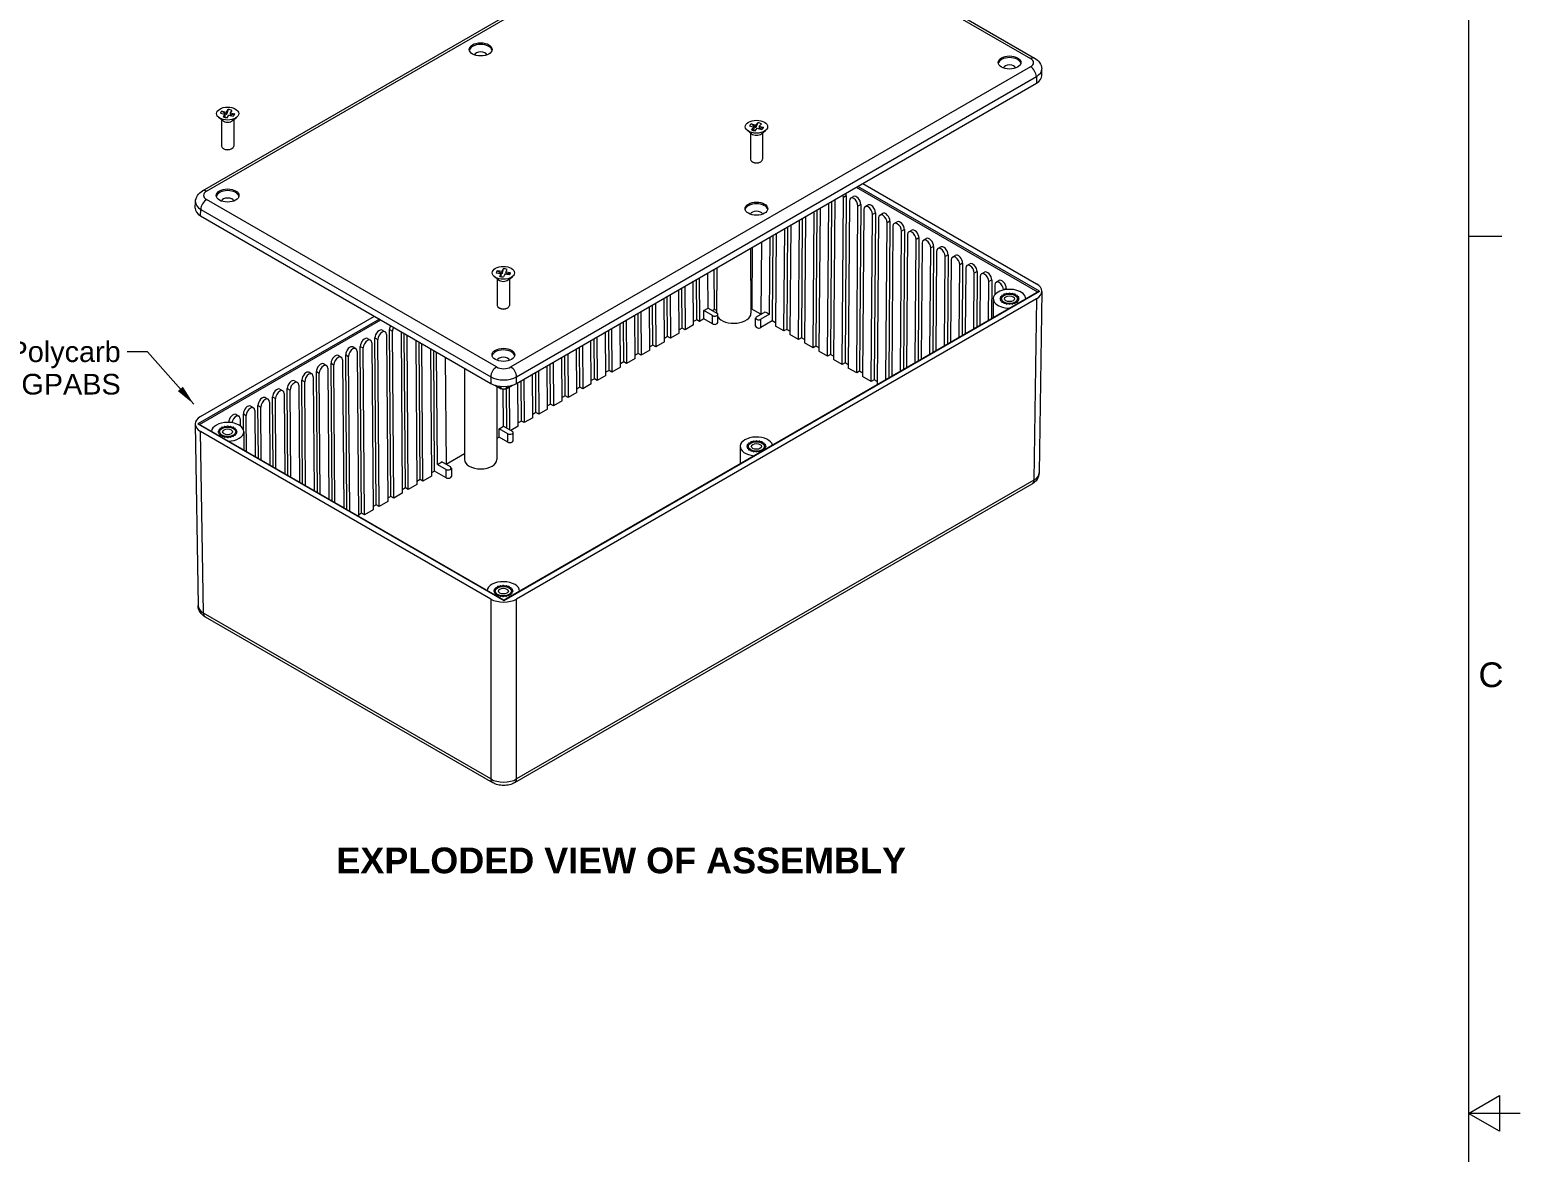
# Model space of a CAD drawing. Header units: millimetres. Extents: x 25 to 1092, y 13 to 851.
# Drawn here: x 725.3 to 1092.2, y 422.2 to 698.5 of the extents above; entities that cross this region are included whole.
import ezdxf

# ---------------------------------------------------------------- set-up
doc = ezdxf.new("R2010")
doc.units = ezdxf.units.MM
doc.header["$LTSCALE"] = 2
for name, color, linetype, lineweight in [('Sketch Geometry (ANSI)', 7, 'Continuous', 9), ('Symbol (ANSI)', 7, 'Continuous', 9), ('Visible (ANSI)', 7, 'Continuous', 18), ('Visible Narrow (ANSI)', 7, 'Continuous', 9)]:
    doc.layers.add(name, color=color, linetype=linetype, lineweight=lineweight)
doc.styles.add('Label Text (ANSI)', font='ARIALBD.TTF')
doc.styles.add('Note Text (ANSI)', font='ARIAL.TTF')
doc.dimstyles.new('Default - mm (ANSI)$7', dxfattribs={"dimscale": 2, "dimtxt": 3.05, "dimasz": 2.5, "dimexe": 3.175, "dimexo": 1.6002, "dimgap": 0.8, "dimtad": 0, "dimtih": 1, "dimtoh": 1, "dimrnd": 1e-08, "dimzin": 4, "dimdsep": 46, "dimtxsty": 'Note Text (ANSI)', "dimcen": 0.09, "dimdle": 10, "dimclrd": 256, "dimclre": 256, "dimclrt": 256, "dimadec": 1, "dimazin": 0, "dimtfac": 0.999344, "dimtofl": 0, "dimtmove": 0, "dimatfit": 3, "dimfxl": 1, "dimtolj": 1, "dimtzin": 0, "dimlwd": -1, "dimlwe": -1, "dimarcsym": 0})

# ---------------------------------------------------------------- blocks, each defined once
blk = doc.blocks.new('Borders Default Border')
at = {"layer": 'Sketch Geometry (ANSI)'}
blk.add_line((539.75, 323.85), (543.82, 323.85), dxfattribs=at)
at = {"layer": 'Sketch Geometry (ANSI)', "flags": 128}
for points in [[(19.05, 12.7), (19.05, 419.1), (539.75, 419.1), (539.75, 12.7), (19.05, 12.7)], [(546.1, 215.9), (539.75, 215.9), (543.56, 218.1), (543.56, 213.7), (539.75, 215.9)]]:
    blk.add_lwpolyline(points, dxfattribs=at)
at = {"layer": 'Symbol (ANSI)', "insert": (540.97, 268.3), "char_height": 3.05, "attachment_point": 7, "style": 'Note Text (ANSI)'}
blk.add_mtext('C', dxfattribs=at)

msp = doc.modelspace()

# ---------------------------------------------------------------- linework, layer by layer
at = {"layer": 'Visible (ANSI)'}
for p, q in [((767.836, 658.824), (895.776, 732.69)), ((901.311, 732.69), (972.682, 691.484)), ((974.461, 687.225), (974.412, 688.817)), ((845.156, 611.45), (973.143, 685.343)), ((773.733, 678.204), (774.153, 678.839)), ((772.81, 676.096), (771.8, 676.895)), ((772.276, 677.907), (773.376, 677.664)), ((772.522, 676.324), (772.522, 669.829)), ((772.633, 678.446), (773.733, 678.204)), ((773.376, 677.664), (772.956, 677.03)), ((773.376, 677.664), (773.376, 677.068)), ((773.733, 678.204), (773.733, 677.608)), ((773.89, 676.824), (774.31, 677.458)), ((774.31, 677.458), (775.41, 677.216)), ((775.087, 678.632), (774.667, 677.998)), ((774.667, 677.998), (775.767, 677.755)), ((774.667, 677.998), (774.667, 677.401)), ((775.233, 676.096), (776.243, 676.895)), ((775.522, 676.324), (775.522, 669.829)), ((902.945, 675.31), (903.988, 674.995)), ((903.988, 674.995), (904.534, 675.598)), ((905.42, 675.33), (904.875, 674.728)), ((902.988, 672.871), (901.978, 673.67)), ((902.482, 674.799), (903.525, 674.484)), ((902.7, 673.099), (902.7, 666.604)), ((903.525, 674.484), (902.98, 673.882)), ((903.525, 674.484), (903.525, 673.888)), ((903.866, 673.614), (904.411, 674.216)), ((903.988, 674.995), (903.988, 674.399)), ((904.411, 674.216), (905.455, 673.902)), ((904.875, 674.728), (905.918, 674.413)), ((904.875, 674.728), (904.875, 674.132)), ((905.412, 672.871), (906.422, 673.67)), ((905.7, 673.099), (905.7, 666.604)), ((773.102, 669.135), (772.961, 669.217)), ((774.941, 669.135), (775.082, 669.217)), ((903.281, 665.91), (903.139, 665.992)), ((905.119, 665.91), (905.261, 665.992)), ((930.363, 660.644), (973.143, 635.945)), ((925.296, 616.067), (925.606, 657.159)), ((926.313, 657.561), (926.004, 616.475)), ((927.385, 657.01), (928.092, 657.411)), ((766.057, 654.565), (766.105, 656.157)), ((918.137, 620.201), (918.389, 653.731)), ((919.096, 654.139), (918.844, 620.609)), ((919.86, 654.58), (919.595, 619.359)), ((921.717, 618.134), (922, 655.816)), ((922.707, 656.224), (922.424, 618.542)), ((923.471, 656.665), (923.175, 617.292)), ((927.064, 656.317), (926.755, 615.225)), ((928.876, 614), (929.185, 655.093)), ((929.892, 655.494), (929.583, 614.409)), ((930.644, 654.251), (930.335, 613.158)), ((930.964, 654.943), (931.671, 655.344)), ((933.472, 653.427), (933.163, 612.342)), ((934.544, 652.876), (935.251, 653.277)), ((767.374, 652.683), (838.793, 611.45)), ((910.977, 624.334), (911.167, 649.561)), ((911.874, 649.97), (911.685, 624.742)), ((912.638, 650.411), (912.436, 623.492)), ((914.557, 622.267), (914.778, 651.646)), ((915.485, 652.054), (915.264, 622.676)), ((916.249, 652.495), (916.016, 621.425)), ((932.456, 611.934), (932.765, 653.026)), ((934.223, 652.184), (933.915, 611.137)), ((936.054, 612.373), (936.345, 650.959)), ((937.052, 651.36), (936.762, 612.781)), ((937.803, 650.117), (937.526, 613.222)), ((938.124, 650.81), (938.831, 651.211)), ((905.417, 646.241), (905.283, 628.446)), ((907.413, 628.451), (907.556, 647.476)), ((908.263, 647.885), (908.105, 626.809)), ((909.027, 648.326), (908.856, 625.559)), ((939.665, 614.458), (939.925, 648.892)), ((940.632, 649.294), (940.373, 614.866)), ((941.383, 648.05), (941.137, 615.307)), ((941.703, 648.743), (942.411, 649.144)), ((943.276, 616.542), (943.504, 646.826)), ((944.211, 647.227), (943.983, 616.951)), ((944.963, 645.984), (944.747, 617.392)), ((945.283, 646.676), (945.99, 647.077)), ((902.757, 644.705), (902.842, 628.685)), ((903.136, 644.924), (903.022, 629.744)), ((946.887, 618.627), (947.084, 644.759)), ((947.791, 645.16), (947.594, 619.035)), ((948.542, 643.917), (948.358, 619.477)), ((948.863, 644.609), (949.57, 645.01)), ((950.498, 620.712), (950.664, 642.692)), ((951.371, 643.093), (951.205, 621.12)), ((952.443, 642.542), (953.15, 642.944)), ((841.295, 638.431), (840.155, 638.6)), ((841.543, 638.99), (840.403, 639.159)), ((841.003, 637.773), (841.295, 638.431)), ((841.295, 638.431), (841.295, 637.835)), ((841.835, 639.649), (841.543, 638.99)), ((841.543, 638.99), (841.543, 638.394)), ((842.512, 638.847), (842.804, 639.506)), ((843.652, 638.679), (842.512, 638.847)), ((842.512, 638.847), (842.512, 638.251)), ((892.324, 629.982), (892.259, 638.645)), ((893.888, 629.642), (893.813, 639.542)), ((894.445, 639.907), (894.386, 628.792)), ((952.122, 641.85), (951.969, 621.561)), ((954.109, 622.797), (954.243, 640.625)), ((954.95, 641.027), (954.816, 623.205)), ((955.702, 639.783), (955.58, 623.646)), ((956.022, 640.476), (956.729, 640.877)), ((957.72, 624.882), (957.823, 638.559)), ((958.53, 638.96), (958.427, 625.29)), ((959.602, 638.409), (960.309, 638.81)), ((840.692, 636.904), (839.682, 637.704)), ((840.404, 637.132), (840.404, 630.638)), ((842.264, 638.288), (841.972, 637.63)), ((843.404, 638.119), (842.264, 638.288)), ((843.116, 636.904), (844.126, 637.704)), ((843.404, 637.132), (843.404, 630.638)), ((885.913, 625.038), (885.838, 634.938)), ((886.539, 635.342), (886.62, 624.629)), ((888.741, 625.854), (888.661, 636.567)), ((889.511, 627.115), (889.437, 637.015)), ((890.138, 637.42), (890.219, 626.707)), ((959.282, 637.717), (959.191, 625.731)), ((961.331, 626.966), (961.403, 636.492)), ((962.11, 636.893), (962.038, 627.375)), ((962.861, 635.65), (962.843, 633.211)), ((963.182, 636.342), (963.889, 636.743)), ((965.69, 634.826), (965.687, 634.532)), ((973.597, 634.048), (841.974, 558.056)), ((973.143, 632.271), (845.156, 558.378)), ((879.342, 631.187), (879.423, 620.474)), ((881.544, 621.699), (881.463, 632.412)), ((882.314, 622.96), (882.24, 632.86)), ((882.941, 633.265), (883.021, 622.552)), ((885.143, 623.776), (885.062, 634.489)), ((962.496, 632.278), (962.471, 627.625)), ((964.401, 632.462), (964.121, 632.287)), ((964.121, 632.254), (964.401, 632.079)), ((964.229, 632.679), (964.401, 632.462)), ((964.401, 632.079), (964.229, 631.862)), ((964.606, 632.826), (964.246, 632.71)), ((964.246, 631.831), (964.606, 631.715)), ((964.558, 633.063), (964.606, 632.826)), ((964.606, 631.715), (964.558, 631.478)), ((964.996, 633.136), (964.591, 633.09)), ((964.591, 631.451), (964.996, 631.405)), ((964.982, 634.408), (964.983, 634.425)), ((965.077, 633.37), (964.996, 633.136)), ((964.996, 631.405), (965.077, 631.171)), ((965.533, 633.362), (965.123, 633.389)), ((965.123, 631.152), (965.533, 631.18)), ((965.735, 633.569), (965.533, 633.362)), ((965.533, 631.18), (965.735, 630.972)), ((966.164, 633.48), (965.789, 633.58)), ((965.789, 630.962), (966.164, 631.061)), ((966.468, 633.642), (966.164, 633.48)), ((966.164, 631.061), (966.468, 630.899)), ((966.828, 633.48), (966.524, 633.642)), ((966.524, 630.899), (966.828, 631.061)), ((967.203, 633.58), (966.828, 633.48)), ((966.828, 631.061), (967.203, 630.962)), ((967.459, 633.362), (967.257, 633.569)), ((967.257, 630.972), (967.459, 631.18)), ((967.869, 633.389), (967.459, 633.362)), ((967.459, 631.18), (967.869, 631.152)), ((967.996, 633.136), (967.915, 633.37)), ((967.915, 631.171), (967.996, 631.405)), ((968.401, 633.09), (967.996, 633.136)), ((967.996, 631.405), (968.401, 631.451)), ((968.386, 632.826), (968.434, 633.063)), ((968.746, 632.71), (968.386, 632.826)), ((968.386, 631.715), (968.746, 631.831)), ((968.434, 631.478), (968.386, 631.715)), ((968.591, 632.462), (968.763, 632.679)), ((968.871, 632.287), (968.591, 632.462)), ((968.591, 632.079), (968.871, 632.254)), ((968.763, 631.862), (968.591, 632.079)), ((970.496, 632.278), (970.496, 632.258)), ((974.461, 634.085), (973.785, 589.402)), ((767.375, 603.285), (810.155, 627.984)), ((840.985, 629.944), (840.843, 630.025)), ((842.823, 629.944), (842.964, 630.025)), ((874.347, 617.543), (874.266, 628.256)), ((875.117, 618.805), (875.042, 628.704)), ((875.743, 629.109), (875.824, 618.396)), ((877.945, 619.621), (877.865, 630.334)), ((878.715, 620.882), (878.641, 630.782)), ((891.264, 629.37), (892.324, 629.982)), ((891.279, 627.319), (891.264, 629.37)), ((893.4, 628.136), (891.264, 629.37)), ((892.324, 629.982), (894.461, 628.748)), ((893.888, 629.642), (893.4, 629.361)), ((894.389, 629.353), (893.888, 629.642)), ((894.681, 626.401), (894.681, 628.442)), ((903.022, 629.744), (902.837, 629.638)), ((905.276, 628.442), (903.022, 629.744)), ((903.996, 625.482), (903.996, 627.524)), ((904.216, 627.83), (906.353, 629.063)), ((907.413, 628.451), (905.276, 627.217)), ((906.353, 629.063), (907.413, 628.451)), ((812.085, 624.554), (812.792, 624.153)), ((814.192, 583.63), (813.883, 624.715)), ((814.899, 583.221), (814.59, 624.314)), ((816.721, 624.193), (817.02, 584.446)), ((817.791, 585.707), (817.504, 623.741)), ((867.149, 613.388), (867.069, 624.101)), ((867.919, 614.649), (867.845, 624.549)), ((868.546, 624.954), (868.627, 614.241)), ((870.748, 615.466), (870.667, 626.179)), ((871.518, 616.727), (871.444, 626.627)), ((872.145, 627.031), (872.225, 616.319)), ((885.143, 623.776), (883.021, 622.552)), ((885.913, 625.038), (885.136, 624.589)), ((886.62, 624.629), (885.913, 625.038)), ((888.741, 625.854), (886.62, 624.629)), ((889.511, 627.115), (888.735, 626.667)), ((890.219, 626.707), (889.511, 627.115)), ((891.279, 627.319), (890.219, 626.707)), ((893.4, 626.095), (891.279, 627.319)), ((908.105, 626.809), (905.276, 625.176)), ((908.862, 626.372), (908.105, 626.809)), ((910.977, 624.334), (908.856, 625.559)), ((911.685, 624.742), (910.977, 624.334)), ((912.442, 624.305), (911.685, 624.742)), ((804.888, 620.399), (805.595, 619.998)), ((806.995, 579.474), (806.685, 620.559)), ((807.702, 579.066), (807.393, 620.158)), ((808.486, 622.477), (809.193, 622.075)), ((809.514, 621.383), (809.823, 580.291)), ((810.593, 581.552), (810.284, 622.637)), ((811.3, 581.144), (810.991, 622.236)), ((813.113, 623.461), (813.422, 582.368)), ((818.498, 585.299), (818.212, 623.332)), ((820.351, 622.097), (820.619, 586.524)), ((821.389, 587.785), (821.135, 621.645)), ((822.096, 587.377), (821.842, 621.236)), ((860.722, 610.494), (860.648, 620.394)), ((861.349, 620.798), (861.429, 610.086)), ((863.551, 611.31), (863.47, 622.023)), ((864.321, 612.572), (864.246, 622.471)), ((864.947, 622.876), (865.028, 612.163)), ((878.715, 620.882), (877.939, 620.434)), ((879.423, 620.474), (878.715, 620.882)), ((881.544, 621.699), (879.423, 620.474)), ((882.314, 622.96), (881.538, 622.512)), ((883.021, 622.552), (882.314, 622.96)), ((914.557, 622.267), (912.436, 623.492)), ((915.264, 622.676), (914.557, 622.267)), ((916.022, 622.238), (915.264, 622.676)), ((918.137, 620.201), (916.016, 621.425)), ((918.844, 620.609), (918.137, 620.201)), ((919.601, 620.172), (918.844, 620.609)), ((799.744, 582.438), (799.488, 616.404)), ((801.289, 618.321), (801.996, 617.92)), ((802.317, 617.228), (802.591, 580.794)), ((803.374, 580.342), (803.087, 618.482)), ((804.081, 579.934), (803.794, 618.081)), ((805.915, 619.305), (806.221, 578.698)), ((823.982, 620.001), (824.218, 588.602)), ((824.988, 589.863), (824.765, 619.549)), ((825.68, 591.505), (825.472, 619.141)), ((827.612, 617.905), (827.81, 591.499)), ((854.151, 616.643), (854.232, 605.93)), ((856.353, 607.155), (856.273, 617.868)), ((857.123, 608.416), (857.049, 618.316)), ((857.75, 618.721), (857.831, 608.008)), ((859.952, 609.233), (859.871, 619.945)), ((871.518, 616.727), (870.742, 616.279)), ((872.225, 616.319), (871.518, 616.727)), ((874.347, 617.543), (872.225, 616.319)), ((875.117, 618.805), (874.34, 618.356)), ((875.824, 618.396), (875.117, 618.805)), ((877.945, 619.621), (875.824, 618.396)), ((921.717, 618.134), (919.595, 619.359)), ((922.424, 618.542), (921.717, 618.134)), ((923.181, 618.105), (922.424, 618.542)), ((925.296, 616.067), (923.175, 617.292)), ((926.004, 616.475), (925.296, 616.067)), ((926.761, 616.038), (926.004, 616.475)), ((794.092, 614.166), (794.799, 613.765)), ((795.119, 613.072), (795.331, 584.986)), ((796.114, 584.533), (795.889, 614.326)), ((796.821, 584.125), (796.597, 613.925)), ((797.69, 616.243), (798.397, 615.842)), ((798.718, 615.15), (798.961, 582.89)), ((800.451, 582.029), (800.195, 616.003)), ((832.318, 615.188), (832.318, 592.711)), ((849.156, 603), (849.075, 613.712)), ((849.926, 604.261), (849.852, 614.161)), ((850.553, 614.565), (850.633, 603.853)), ((852.755, 605.077), (852.674, 615.79)), ((853.525, 606.338), (853.45, 616.238)), ((867.149, 613.388), (865.028, 612.163)), ((867.919, 614.649), (867.143, 614.201)), ((868.627, 614.241), (867.919, 614.649)), ((870.748, 615.466), (868.627, 614.241)), ((928.876, 614), (926.755, 615.225)), ((929.583, 614.409), (928.876, 614)), ((930.341, 613.971), (929.583, 614.409)), ((932.456, 611.934), (930.335, 613.158)), ((786.894, 610.01), (787.601, 609.609)), ((788.854, 588.725), (788.692, 610.171)), ((789.561, 588.317), (789.399, 609.77)), ((790.493, 612.088), (791.2, 611.687)), ((791.521, 610.995), (791.701, 587.081)), ((792.484, 586.629), (792.291, 612.249)), ((793.191, 586.221), (792.998, 611.848)), ((839.802, 611.012), (841.319, 610.136)), ((840.318, 610.714), (840.318, 592.711)), ((841.943, 600.894), (841.875, 609.979)), ((842.63, 610.136), (844.147, 611.012)), ((842.726, 600.442), (842.653, 610.149)), ((843.354, 610.554), (843.433, 600.034)), ((845.557, 600.922), (845.477, 611.635)), ((846.327, 602.183), (846.253, 612.083)), ((846.954, 612.488), (847.035, 601.775)), ((859.952, 609.233), (857.831, 608.008)), ((860.722, 610.494), (859.946, 610.046)), ((861.429, 610.086), (860.722, 610.494)), ((863.551, 611.31), (861.429, 610.086)), ((864.321, 612.572), (863.544, 612.123)), ((865.028, 612.163), (864.321, 612.572)), ((933.163, 612.342), (932.456, 611.934)), ((933.92, 611.905), (933.163, 612.342)), ((779.697, 605.855), (780.404, 605.454)), ((781.593, 592.917), (781.495, 606.016)), ((782.301, 592.509), (782.202, 605.614)), ((783.296, 607.933), (784.003, 607.532)), ((784.323, 606.839), (784.44, 591.273)), ((785.223, 590.821), (785.093, 608.093)), ((785.931, 590.413), (785.801, 607.692)), ((787.922, 608.917), (788.07, 589.177)), ((853.525, 606.338), (852.748, 605.89)), ((854.232, 605.93), (853.525, 606.338)), ((856.353, 607.155), (854.232, 605.93)), ((857.123, 608.416), (856.347, 607.968)), ((857.831, 608.008), (857.123, 608.416)), ((774.298, 601.833), (774.297, 601.86)), ((776.098, 603.777), (776.805, 603.376)), ((777.126, 602.684), (777.139, 600.976)), ((777.926, 600.032), (777.896, 603.938)), ((778.67, 594.604), (778.603, 603.537)), ((780.725, 604.762), (780.81, 593.369)), ((846.327, 602.183), (845.551, 601.735)), ((847.035, 601.775), (846.327, 602.183)), ((849.156, 603), (847.035, 601.775)), ((849.926, 604.261), (849.15, 603.813)), ((850.633, 603.853), (849.926, 604.261)), ((852.755, 605.077), (850.633, 603.853)), ((766.057, 601.425), (766.732, 556.743)), ((841.974, 558.056), (766.921, 601.388)), ((838.793, 558.378), (767.375, 599.611)), ((771.927, 599.721), (771.647, 599.545)), ((771.647, 599.513), (771.927, 599.337)), ((771.754, 599.937), (771.927, 599.721)), ((771.927, 599.337), (771.754, 599.121)), ((772.132, 600.085), (771.772, 599.968)), ((771.772, 599.09), (772.132, 598.973)), ((772.084, 600.322), (772.132, 600.085)), ((772.132, 598.973), (772.084, 598.736)), ((772.522, 600.395), (772.117, 600.348)), ((772.117, 598.71), (772.522, 598.663)), ((772.603, 600.629), (772.522, 600.395)), ((772.522, 598.663), (772.603, 598.429)), ((773.059, 600.62), (772.649, 600.648)), ((772.649, 598.41), (773.059, 598.438)), ((773.261, 600.828), (773.059, 600.62)), ((773.059, 598.438), (773.261, 598.23)), ((773.69, 600.738), (773.315, 600.838)), ((773.315, 598.22), (773.69, 598.32)), ((773.993, 600.9), (773.69, 600.738)), ((773.69, 598.32), (773.993, 598.158)), ((774.353, 600.738), (774.05, 600.9)), ((774.05, 598.158), (774.353, 598.32)), ((774.728, 600.838), (774.353, 600.738)), ((774.353, 598.32), (774.728, 598.22)), ((774.984, 600.62), (774.782, 600.828)), ((774.782, 598.23), (774.984, 598.438)), ((775.394, 600.648), (774.984, 600.62)), ((774.984, 598.438), (775.394, 598.41)), ((775.521, 600.395), (775.44, 600.629)), ((775.44, 598.429), (775.521, 598.663)), ((775.926, 600.348), (775.521, 600.395)), ((775.521, 598.663), (775.926, 598.71)), ((775.911, 600.085), (775.959, 600.322)), ((776.271, 599.968), (775.911, 600.085)), ((775.911, 598.973), (776.271, 599.09)), ((775.959, 598.736), (775.911, 598.973)), ((776.116, 599.721), (776.289, 599.937)), ((776.396, 599.545), (776.116, 599.721)), ((776.116, 599.337), (776.396, 599.513)), ((776.289, 599.121), (776.116, 599.337)), ((778.021, 599.536), (778.046, 594.965)), ((840.898, 598.232), (840.318, 597.897)), ((840.882, 600.282), (841.943, 600.894)), ((840.898, 598.232), (840.882, 600.282)), ((843.019, 599.048), (840.882, 600.282)), ((843.019, 597.007), (840.898, 598.232)), ((841.943, 600.894), (844.08, 599.661)), ((845.557, 600.922), (843.726, 599.865)), ((844.299, 597.313), (844.299, 599.355)), ((900.2, 595.936), (900.2, 591.672)), ((902.105, 596.128), (901.825, 595.953)), ((901.825, 595.92), (902.105, 595.745)), ((901.933, 596.345), (902.105, 596.128)), ((902.105, 595.745), (901.933, 595.528)), ((902.31, 596.492), (901.95, 596.376)), ((901.95, 595.497), (902.31, 595.381)), ((902.262, 596.729), (902.31, 596.492)), ((902.31, 595.381), (902.262, 595.144)), ((902.7, 596.802), (902.295, 596.756)), ((902.295, 595.117), (902.7, 595.071)), ((902.781, 597.036), (902.7, 596.802)), ((902.7, 595.071), (902.781, 594.837)), ((903.237, 597.027), (902.827, 597.055)), ((902.827, 594.818), (903.237, 594.845)), ((903.439, 597.235), (903.237, 597.027)), ((903.237, 594.845), (903.439, 594.638)), ((903.868, 597.146), (903.493, 597.245)), ((903.493, 594.627), (903.868, 594.727)), ((904.172, 597.307), (903.868, 597.146)), ((903.868, 594.727), (904.172, 594.565)), ((904.532, 597.146), (904.228, 597.307)), ((904.228, 594.565), (904.532, 594.727)), ((904.907, 597.245), (904.532, 597.146)), ((904.532, 594.727), (904.907, 594.627)), ((905.163, 597.027), (904.961, 597.235)), ((904.961, 594.638), (905.163, 594.845)), ((905.573, 597.055), (905.163, 597.027)), ((905.163, 594.845), (905.573, 594.818)), ((905.7, 596.802), (905.619, 597.036)), ((905.619, 594.837), (905.7, 595.071)), ((906.104, 596.756), (905.7, 596.802)), ((905.7, 595.071), (906.104, 595.117)), ((906.09, 596.492), (906.138, 596.729)), ((906.45, 596.376), (906.09, 596.492)), ((906.09, 595.381), (906.45, 595.497)), ((906.138, 595.144), (906.09, 595.381)), ((906.295, 596.128), (906.467, 596.345)), ((906.575, 595.953), (906.295, 596.128)), ((906.295, 595.745), (906.575, 595.92)), ((906.467, 595.528), (906.295, 595.745)), ((825.68, 591.505), (826.74, 592.117)), ((825.68, 591.505), (827.816, 590.271)), ((828.877, 590.883), (826.74, 592.117)), ((832.318, 594.095), (827.816, 591.496)), ((821.389, 587.785), (820.613, 587.337)), ((822.096, 587.377), (821.389, 587.785)), ((824.218, 588.602), (822.096, 587.377)), ((824.988, 589.863), (824.212, 589.415)), ((827.816, 588.23), (824.988, 589.863)), ((829.097, 590.577), (829.097, 588.536)), ((814.192, 583.63), (813.416, 583.181)), ((814.899, 583.221), (814.192, 583.63)), ((817.02, 584.446), (814.899, 583.221)), ((817.791, 585.707), (817.014, 585.259)), ((818.498, 585.299), (817.791, 585.707)), ((820.619, 586.524), (818.498, 585.299)), ((844.742, 513.189), (972.053, 586.693)), ((809.823, 580.291), (807.702, 579.066)), ((810.593, 581.552), (809.817, 581.104)), ((811.3, 581.144), (810.593, 581.552)), ((813.422, 582.368), (811.3, 581.144)), ((806.995, 579.474), (806.218, 579.026)), ((807.702, 579.066), (806.995, 579.474)), ((840.485, 561.437), (840.404, 561.203)), ((840.941, 561.428), (840.531, 561.456)), ((841.143, 561.636), (840.941, 561.428)), ((841.572, 561.547), (841.197, 561.646)), ((841.875, 561.708), (841.572, 561.547)), ((842.236, 561.547), (841.932, 561.708)), ((842.611, 561.646), (842.236, 561.547)), ((842.867, 561.428), (842.665, 561.636)), ((843.277, 561.456), (842.867, 561.428)), ((843.403, 561.203), (843.322, 561.437)), ((839.809, 560.529), (839.529, 560.354)), ((839.529, 560.321), (839.809, 560.146)), ((839.637, 560.745), (839.809, 560.529)), ((839.809, 560.146), (839.637, 559.929)), ((840.014, 560.893), (839.654, 560.776)), ((839.654, 559.898), (840.014, 559.781)), ((839.966, 561.13), (840.014, 560.893)), ((840.014, 559.781), (839.966, 559.545)), ((840.404, 561.203), (839.999, 561.156)), ((839.999, 559.518), (840.404, 559.471)), ((840.404, 559.471), (840.485, 559.238)), ((840.531, 559.218), (840.941, 559.246)), ((840.941, 559.246), (841.143, 559.038)), ((841.197, 559.028), (841.572, 559.128)), ((841.572, 559.128), (841.875, 558.966)), ((841.932, 558.966), (842.236, 559.128)), ((841.974, 558.056), (841.974, 557.971)), ((842.236, 559.128), (842.611, 559.028)), ((842.665, 559.038), (842.867, 559.246)), ((842.867, 559.246), (843.277, 559.218)), ((843.322, 559.238), (843.403, 559.471)), ((843.808, 561.156), (843.403, 561.203)), ((843.403, 559.471), (843.808, 559.518)), ((843.793, 560.893), (843.842, 561.13)), ((844.154, 560.776), (843.793, 560.893)), ((843.793, 559.781), (844.154, 559.898)), ((843.842, 559.545), (843.793, 559.781)), ((843.999, 560.529), (844.171, 560.745)), ((844.278, 560.354), (843.999, 560.529)), ((843.999, 560.146), (844.278, 560.321)), ((844.171, 559.929), (843.999, 560.146)), ((845.904, 560.344), (845.904, 560.324)), ((768.464, 554.033), (839.207, 513.189))]:
    msp.add_line(p, q, dxfattribs=at)
at = {"layer": 'Visible (ANSI)', "flags": 128}
for points in [[(972.682, 691.484), (973.033, 691.256), (973.358, 690.995), (973.649, 690.701), (973.9, 690.374), (974.109, 690.015), (974.268, 689.631), (974.37, 689.23), (974.412, 688.817)], [(774.153, 678.839), (774.116, 678.726), (774.083, 678.625), (774.053, 678.534), (774.025, 678.45), (773.999, 678.374), (773.976, 678.304), (773.954, 678.239), (773.934, 678.179), (773.916, 678.124), (773.898, 678.073), (773.882, 678.025), (773.866, 677.98), (773.852, 677.938), (773.838, 677.899), (773.825, 677.862), (773.813, 677.827), (773.801, 677.794), (773.79, 677.763), (773.779, 677.734), (773.769, 677.706), (773.76, 677.679), (773.75, 677.654), (773.742, 677.63), (773.733, 677.608)], [(773.733, 677.608), (773.711, 677.622), (773.687, 677.638), (773.663, 677.654), (773.638, 677.672), (773.611, 677.69), (773.583, 677.71), (773.554, 677.73), (773.524, 677.752), (773.492, 677.776), (773.458, 677.801), (773.422, 677.827), (773.384, 677.856), (773.344, 677.886), (773.301, 677.919), (773.255, 677.954), (773.206, 677.992), (773.153, 678.033), (773.097, 678.077), (773.035, 678.125), (772.969, 678.178), (772.896, 678.235), (772.817, 678.299), (772.73, 678.369), (772.633, 678.446)], [(773.376, 677.068), (773.367, 677.065), (773.358, 677.062), (773.349, 677.059), (773.34, 677.056), (773.329, 677.054), (773.319, 677.051), (773.308, 677.049), (773.296, 677.046), (773.284, 677.044), (773.271, 677.042), (773.257, 677.04), (773.243, 677.038), (773.227, 677.036), (773.211, 677.035), (773.193, 677.033), (773.175, 677.032), (773.155, 677.031), (773.133, 677.03), (773.109, 677.029), (773.084, 677.029), (773.056, 677.028), (773.026, 677.029), (772.993, 677.029), (772.956, 677.03)], [(775.767, 677.755), (775.67, 677.72), (775.583, 677.688), (775.504, 677.66), (775.431, 677.634), (775.365, 677.611), (775.303, 677.59), (775.247, 677.571), (775.194, 677.553), (775.145, 677.537), (775.099, 677.522), (775.056, 677.508), (775.016, 677.496), (774.978, 677.484), (774.942, 677.473), (774.908, 677.463), (774.876, 677.454), (774.846, 677.445), (774.817, 677.438), (774.789, 677.43), (774.762, 677.424), (774.737, 677.417), (774.713, 677.412), (774.689, 677.406), (774.667, 677.401)], [(903.988, 674.399), (903.967, 674.415), (903.945, 674.433), (903.922, 674.451), (903.898, 674.47), (903.873, 674.49), (903.847, 674.511), (903.819, 674.534), (903.79, 674.558), (903.76, 674.583), (903.727, 674.61), (903.693, 674.639), (903.657, 674.67), (903.619, 674.703), (903.579, 674.739), (903.535, 674.777), (903.489, 674.818), (903.439, 674.862), (903.385, 674.91), (903.327, 674.963), (903.263, 675.02), (903.195, 675.082), (903.119, 675.151), (903.037, 675.226), (902.945, 675.31)], [(904.534, 675.598), (904.486, 675.489), (904.443, 675.39), (904.403, 675.301), (904.367, 675.219), (904.334, 675.145), (904.304, 675.077), (904.276, 675.014), (904.25, 674.956), (904.225, 674.902), (904.203, 674.852), (904.181, 674.805), (904.161, 674.761), (904.143, 674.721), (904.125, 674.682), (904.108, 674.646), (904.092, 674.612), (904.077, 674.58), (904.062, 674.55), (904.049, 674.522), (904.036, 674.495), (904.023, 674.469), (904.011, 674.445), (903.999, 674.421), (903.988, 674.399)], [(903.525, 673.888), (903.514, 673.885), (903.502, 673.883), (903.49, 673.881), (903.478, 673.878), (903.465, 673.877), (903.451, 673.875), (903.437, 673.873), (903.421, 673.872), (903.406, 673.87), (903.389, 673.869), (903.371, 673.868), (903.352, 673.868), (903.332, 673.867), (903.311, 673.867), (903.288, 673.867), (903.264, 673.867), (903.238, 673.867), (903.21, 673.868), (903.179, 673.869), (903.146, 673.871), (903.11, 673.873), (903.071, 673.875), (903.028, 673.878), (902.98, 673.882)], [(905.918, 674.413), (905.826, 674.384), (905.744, 674.359), (905.668, 674.336), (905.599, 674.315), (905.536, 674.296), (905.478, 674.279), (905.424, 674.263), (905.374, 674.249), (905.328, 674.236), (905.284, 674.224), (905.244, 674.213), (905.205, 674.203), (905.17, 674.194), (905.136, 674.185), (905.103, 674.178), (905.073, 674.171), (905.044, 674.164), (905.016, 674.158), (904.99, 674.153), (904.965, 674.148), (904.941, 674.143), (904.918, 674.139), (904.896, 674.135), (904.875, 674.132)], [(766.105, 656.157), (766.148, 656.571), (766.251, 656.975), (766.409, 657.357), (766.618, 657.715), (766.87, 658.042), (767.161, 658.336), (767.485, 658.597), (767.836, 658.824)], [(841.543, 638.394), (841.52, 638.408), (841.496, 638.422), (841.471, 638.436), (841.445, 638.452), (841.417, 638.469), (841.388, 638.486), (841.358, 638.505), (841.327, 638.525), (841.293, 638.546), (841.258, 638.569), (841.221, 638.593), (841.182, 638.619), (841.14, 638.647), (841.095, 638.676), (841.048, 638.708), (840.997, 638.743), (840.943, 638.78), (840.884, 638.821), (840.82, 638.865), (840.751, 638.913), (840.676, 638.966), (840.594, 639.024), (840.503, 639.088), (840.403, 639.159)], [(841.835, 639.649), (841.81, 639.535), (841.787, 639.432), (841.766, 639.338), (841.746, 639.253), (841.729, 639.176), (841.712, 639.104), (841.697, 639.038), (841.683, 638.978), (841.67, 638.921), (841.658, 638.869), (841.647, 638.82), (841.636, 638.774), (841.626, 638.731), (841.616, 638.691), (841.607, 638.654), (841.599, 638.618), (841.591, 638.585), (841.583, 638.553), (841.576, 638.523), (841.569, 638.494), (841.562, 638.468), (841.556, 638.442), (841.549, 638.417), (841.543, 638.394)], [(843.652, 638.679), (843.553, 638.637), (843.462, 638.6), (843.38, 638.566), (843.305, 638.536), (843.236, 638.508), (843.172, 638.483), (843.114, 638.459), (843.059, 638.438), (843.008, 638.419), (842.961, 638.401), (842.916, 638.384), (842.874, 638.369), (842.835, 638.355), (842.798, 638.341), (842.763, 638.329), (842.73, 638.318), (842.698, 638.307), (842.668, 638.297), (842.639, 638.288), (842.612, 638.28), (842.585, 638.272), (842.56, 638.264), (842.536, 638.258), (842.513, 638.251)], [(841.295, 637.835), (841.289, 637.831), (841.283, 637.828), (841.277, 637.824), (841.27, 637.821), (841.263, 637.818), (841.256, 637.815), (841.248, 637.811), (841.24, 637.808), (841.231, 637.806), (841.222, 637.803), (841.213, 637.8), (841.203, 637.797), (841.192, 637.795), (841.181, 637.792), (841.168, 637.79), (841.155, 637.787), (841.141, 637.785), (841.126, 637.783), (841.11, 637.781), (841.092, 637.779), (841.073, 637.777), (841.052, 637.776), (841.029, 637.774), (841.003, 637.773)], [(842.63, 610.136), (842.484, 610.066), (842.323, 610.016), (842.151, 609.986), (841.974, 609.975), (841.797, 609.986), (841.626, 610.016), (841.464, 610.066), (841.319, 610.136)], [(973.785, 589.402), (973.747, 588.983), (973.648, 588.572), (973.492, 588.183), (973.284, 587.819), (973.03, 587.486), (972.736, 587.187), (972.409, 586.922), (972.053, 586.693)], [(768.464, 554.033), (768.108, 554.263), (767.78, 554.529), (767.486, 554.828), (767.233, 555.16), (767.025, 555.526), (766.868, 555.916), (766.77, 556.324), (766.732, 556.743)], [(844.742, 513.189), (844.435, 513.028), (844.112, 512.887), (843.776, 512.769), (843.43, 512.672), (843.075, 512.596), (842.712, 512.542), (842.343, 512.51), (841.973, 512.499), (841.604, 512.51), (841.236, 512.542), (840.873, 512.597), (840.517, 512.672), (840.172, 512.769), (839.836, 512.888), (839.514, 513.028), (839.207, 513.189)]]:
    msp.add_lwpolyline(points, dxfattribs=at)
at = {"layer": 'Visible (ANSI)'}
for centre, major_axis in [((836.318, 693.63), (-2.8, 0)), ((966.496, 690.405), (-2.8, 0)), ((774.022, 677.831), (2.75, 0)), ((904.2, 674.606), (2.75, 0)), ((774.022, 657.664), (-2.8, 0)), ((904.2, 654.438), (-2.8, 0)), ((841.904, 638.639), (-2.75, 0)), ((966.496, 632.271), (1.994, 0)), ((966.496, 632.271), (-1.232, 0)), ((841.904, 618.472), (-2.8, 0)), ((774.022, 599.529), (1.994, 0)), ((774.022, 599.529), (-1.232, 0)), ((904.2, 595.936), (1.994, 0)), ((904.2, 595.936), (-1.232, 0)), ((841.904, 560.337), (1.994, 0)), ((841.904, 560.337), (-1.232, 0))]:
    msp.add_ellipse(centre, major_axis=major_axis, ratio=0.5773503, dxfattribs=at)
for centre, major_axis, ratio, start_param, end_param in [((836.318, 693.222), (2.8, 0), 0.5773503, 0.126607, 3.0149856), ((836.318, 692.161), (1.5, 0), 0.5773503, 0.1168071, 3.0247855), ((966.496, 689.997), (2.8, 0), 0.5773503, 0.126607, 3.0149856), ((966.496, 688.935), (1.5, 0), 0.5773503, 0.1168071, 3.0247855), ((969.96, 687.18), (4.501, 0), 0.5771744, 5.4979394, 6.3006333), ((774.022, 677.831), (1.75, 0), 0.5773503, 0.9160161, 1.4955195), ((774.022, 677.831), (-1.75, 0), 0.5773503, 5.6284051, 6.2079085), ((774.022, 676.606), (-1.5, 0), 0.5773503, 0.6301372, 2.5114554), ((774.022, 677.831), (-1.75, 0), 0.5773503, 0.9160161, 1.4955195), ((774.022, 677.831), (1.75, 0), 0.5773503, 5.6284051, 6.2079085), ((904.2, 674.606), (-1.75, 0), 0.5773503, 5.5117979, 6.0913013), ((904.2, 674.606), (1.75, 0), 0.5773503, 0.7994089, 1.3789123), ((904.2, 674.606), (-1.75, 0), 0.5773503, 0.7994089, 1.3789123), ((904.2, 673.381), (-1.5, 0), 0.5773503, 0.6301372, 2.5114554), ((904.2, 674.606), (1.75, 0), 0.5773503, 5.5117979, 6.0913013), ((774.022, 669.829), (1.5, 0), 0.5773503, 3.1415927, 6.2831853), ((774.022, 669.666), (1.3, 0), 0.5773503, 3.9269908, 5.4977871), ((904.2, 666.604), (1.5, 0), 0.5773503, 3.1415927, 6.2831853), ((904.2, 666.441), (1.3, 0), 0.5773503, 3.9269908, 5.4977871), ((774.022, 657.255), (2.8, 0), 0.5773503, 0.126607, 3.0149856), ((774.022, 656.194), (1.5, 0), 0.5773503, 0.1168071, 3.0247855), ((924.545, 657.772), (-0.74, 1.305), 0.5823666, 3.9313924, 4.4317909), ((925.252, 658.173), (0.74, -1.305), 0.5823666, 0.7897997, 1.2944823), ((928.125, 655.705), (-0.74, 1.305), 0.5823666, 3.9313924, 7.072985), ((928.832, 656.106), (-0.74, 1.305), 0.5823666, 3.9313924, 6.2831853), ((770.558, 654.52), (-4.501, 0), 0.5771744, 6.2657373, 7.0684312), ((904.2, 654.03), (2.8, 0), 0.5773503, 0.126607, 3.0149856), ((904.2, 652.969), (1.5, 0), 0.5773503, 0.1168071, 3.0247855), ((931.704, 653.638), (-0.74, 1.305), 0.5823666, 3.9313924, 7.072985), ((932.411, 654.039), (-0.74, 1.305), 0.5823666, 3.9313924, 6.2831853), ((935.991, 651.973), (-0.74, 1.305), 0.5823666, 3.9313924, 6.2831853), ((935.284, 651.572), (-0.74, 1.305), 0.5823666, 3.9313924, 7.072985), ((938.864, 649.505), (-0.74, 1.305), 0.5823666, 3.9313924, 7.072985), ((939.571, 649.906), (-0.74, 1.305), 0.5823666, 3.9313924, 6.2831853), ((942.444, 647.438), (-0.74, 1.305), 0.5823666, 3.9313924, 7.072985), ((943.151, 647.839), (-0.74, 1.305), 0.5823666, 3.9313924, 6.2831853), ((946.023, 645.371), (-0.74, 1.305), 0.5823666, 3.9313924, 7.072985), ((946.73, 645.772), (-0.74, 1.305), 0.5823666, 3.9313924, 6.2831853), ((949.603, 643.305), (-0.74, 1.305), 0.5823666, 3.9313924, 7.072985), ((950.31, 643.706), (-0.74, 1.305), 0.5823666, 3.9313924, 6.2831853), ((953.183, 641.238), (-0.74, 1.305), 0.5823666, 3.9313924, 7.072985), ((953.89, 641.639), (-0.74, 1.305), 0.5823666, 3.9313924, 6.2831853), ((841.904, 638.639), (-1.75, 0), 0.5773503, 5.7427079, 6.3222113), ((841.904, 638.639), (1.75, 0), 0.5773503, 1.0303189, 1.6098223), ((841.904, 638.639), (1.75, 0), 0.5773503, 5.7427079, 6.3222113), ((956.762, 639.171), (-0.74, 1.305), 0.5823666, 3.9313924, 7.072985), ((957.47, 639.572), (-0.74, 1.305), 0.5823666, 3.9313924, 6.2831853), ((960.342, 637.104), (-0.74, 1.305), 0.5823666, 3.9313924, 7.072985), ((961.049, 637.505), (-0.74, 1.305), 0.5823666, 3.9313924, 6.2831853), ((841.904, 637.414), (-1.5, 0), 0.5773503, 0.6301372, 2.5114554), ((841.904, 638.639), (-1.75, 0), 0.5773503, 1.0303189, 1.6098223), ((966.496, 632.271), (4, 0), 0.5773503, 6.2775937, 11.0011659), ((963.922, 635.038), (-0.74, 1.305), 0.5823666, 3.9313924, 7.072985), ((964.629, 635.439), (-0.74, 1.305), 0.5823666, 3.9313924, 6.2831853), ((969.961, 634.108), (4.5, 0), 0.5773063, 5.4978252, 7.0685454), ((966.496, 632.271), (-2.375, 0), 0.5773503, 6.2712667, 6.2951039), ((966.496, 632.271), (-2.375, 0), 0.5773503, 5.9571074, 5.9809447), ((966.496, 632.271), (-2.375, 0), 0.5773503, 0.3022406, 0.3260779), ((966.496, 632.271), (2.375, 0), 0.5773503, 2.5013555, 2.5251927), ((966.496, 632.271), (-2.375, 0), 0.5773503, 0.6163999, 0.6402372), ((966.496, 632.271), (2.375, 0), 0.5773503, 2.1871962, 2.2110335), ((966.496, 632.271), (-2.375, 0), 0.5773503, 0.9305592, 0.9543964), ((966.496, 632.271), (2.375, 0), 0.5773503, 1.873037, 1.8968742), ((966.496, 632.271), (2.375, 0), 0.5773503, 1.5588777, 1.5827149), ((966.496, 632.271), (2.375, 0), 0.5773503, 1.2447184, 1.2685557), ((966.496, 632.271), (2.375, 0), 0.5773503, 0.9305592, 0.9543964), ((966.496, 632.271), (-2.375, 0), 0.5773503, 2.1871962, 2.2110335), ((966.496, 632.271), (2.375, 0), 0.5773503, 0.6163999, 0.6402372), ((966.496, 632.271), (-2.375, 0), 0.5773503, 2.5013555, 2.5251927), ((966.496, 632.271), (2.375, 0), 0.5773503, 0.3022406, 0.3260779), ((966.496, 632.271), (2.375, 0), 0.5773503, 5.9571074, 5.9809447), ((966.496, 632.271), (2.375, 0), 0.5773503, 6.2712667, 6.2951039), ((973.847, 633.904), (-0.354, 0), 0.5773503, 4.712389, 5.4977871), ((841.904, 630.638), (1.5, 0), 0.5773503, 3.1415927, 6.2831853), ((841.904, 630.474), (1.3, 0), 0.5773503, 3.9269908, 5.4977871), ((893.931, 628.442), (0.75, 0), 0.5773503, 3.9269908, 7.0685835), ((898.614, 628.678), (4.229, 0), 0.5773503, 3.5177965, 6.2862707), ((904.746, 627.524), (-0.75, 0), 0.5773503, 5.4977871, 8.6393798), ((966.496, 632.271), (-2.375, 0), 0.5773503, 1.2447184, 1.2685557), ((966.496, 632.271), (-2.375, 0), 0.5773503, 1.5588777, 1.5827149), ((966.496, 632.271), (-2.375, 0), 0.5773503, 1.873037, 1.8968742), ((811.345, 623.249), (0.74, 1.305), 0.5823666, 0, 2.3517929), ((812.052, 622.848), (0.74, 1.305), 0.5823666, 5.4933856, 8.6349782), ((814.943, 625.327), (0.74, 1.305), 0.5823666, 1.6288216, 2.3517929), ((815.651, 624.926), (0.74, 1.305), 0.5823666, 1.632944, 2.3517929), ((893.931, 626.401), (0.75, 0), 0.5773503, 3.9269908, 6.2831853), ((904.746, 625.482), (-0.75, 0), 0.5773503, 0, 2.3561945), ((804.147, 619.094), (0.74, 1.305), 0.5823666, 0, 2.3517929), ((804.855, 618.693), (0.74, 1.305), 0.5823666, 5.4933856, 8.6349782), ((807.746, 621.172), (0.74, 1.305), 0.5823666, 0, 2.3517929), ((808.453, 620.771), (0.74, 1.305), 0.5823666, 5.4933856, 8.6349782), ((796.95, 614.939), (0.74, 1.305), 0.5823666, 0, 2.3517929), ((800.549, 617.016), (0.74, 1.305), 0.5823666, 0, 2.3517929), ((801.256, 616.615), (0.74, 1.305), 0.5823666, 5.4933856, 8.6349782), ((841.904, 618.064), (2.8, 0), 0.5773503, 0.126607, 3.0149856), ((841.904, 617.002), (1.5, 0), 0.5773503, 0.1168071, 3.0247855), ((793.351, 612.861), (0.74, 1.305), 0.5823666, 0, 2.3517929), ((794.059, 612.46), (0.74, 1.305), 0.5823666, 5.4933856, 8.6349782), ((797.657, 614.538), (0.74, 1.305), 0.5823666, 5.4933856, 8.6349782), ((786.154, 608.706), (0.74, 1.305), 0.5823666, 0, 2.3517929), ((786.861, 608.305), (0.74, 1.305), 0.5823666, 5.4933856, 8.6349782), ((789.753, 610.783), (0.74, 1.305), 0.5823666, 0, 2.3517929), ((790.46, 610.382), (0.74, 1.305), 0.5823666, 5.4933856, 8.6349782), ((841.974, 613.288), (4.5, 0), 0.5775261, 3.9271431, 5.4976349), ((778.957, 604.55), (0.74, 1.305), 0.5823666, 0, 2.3517929), ((779.664, 604.149), (0.74, 1.305), 0.5823666, 5.4933856, 8.6349782), ((782.555, 606.628), (0.74, 1.305), 0.5823666, 0, 2.3517929), ((783.263, 606.227), (0.74, 1.305), 0.5823666, 5.4933856, 8.6349782), ((770.557, 601.448), (-4.5, 0), 0.5773063, 5.4978252, 7.0685454), ((774.022, 599.529), (4, 0), 0.5773503, 4.7417418, 9.3954251), ((775.358, 602.473), (0.74, 1.305), 0.5823666, 0, 2.3517929), ((776.065, 602.071), (0.74, 1.305), 0.5823666, 5.4933856, 8.399071), ((766.671, 601.244), (-0.354, 0), 0.5773503, 3.9269908, 4.712389), ((774.022, 599.529), (-2.375, 0), 0.5773503, 6.2712667, 6.2951039), ((774.022, 599.529), (-2.375, 0), 0.5773503, 5.9571074, 5.9809447), ((774.022, 599.529), (-2.375, 0), 0.5773503, 0.3022406, 0.3260779), ((774.022, 599.529), (2.375, 0), 0.5773503, 2.5013555, 2.5251927), ((774.022, 599.529), (-2.375, 0), 0.5773503, 0.6163999, 0.6402372), ((774.022, 599.529), (2.375, 0), 0.5773503, 2.1871962, 2.2110335), ((774.022, 599.529), (-2.375, 0), 0.5773503, 0.9305592, 0.9543964), ((774.022, 599.529), (2.375, 0), 0.5773503, 1.873037, 1.8968742), ((774.022, 599.529), (-2.375, 0), 0.5773503, 1.2447184, 1.2685557), ((774.022, 599.529), (2.375, 0), 0.5773503, 1.5588777, 1.5827149), ((774.022, 599.529), (-2.375, 0), 0.5773503, 1.5588777, 1.5827149), ((774.022, 599.529), (2.375, 0), 0.5773503, 1.2447184, 1.2685557), ((774.022, 599.529), (-2.375, 0), 0.5773503, 1.873037, 1.8968742), ((774.022, 599.529), (2.375, 0), 0.5773503, 0.9305592, 0.9543964), ((774.022, 599.529), (-2.375, 0), 0.5773503, 2.1871962, 2.2110335), ((774.022, 599.529), (2.375, 0), 0.5773503, 0.6163999, 0.6402372), ((774.022, 599.529), (-2.375, 0), 0.5773503, 2.5013555, 2.5251927), ((774.022, 599.529), (2.375, 0), 0.5773503, 0.3022406, 0.3260779), ((774.022, 599.529), (2.375, 0), 0.5773503, 5.9571074, 5.9809447), ((774.022, 599.529), (2.375, 0), 0.5773503, 6.2712667, 6.2951039), ((843.549, 599.355), (0.75, 0), 0.5773503, 3.9269908, 7.0685835), ((904.2, 595.936), (-4, 0), 0.5773503, 3.2853015, 7.7102728), ((843.549, 597.313), (0.75, 0), 0.5773503, 3.9269908, 6.2831853), ((904.2, 595.936), (-2.375, 0), 0.5773503, 6.2712667, 6.2951039), ((904.2, 595.936), (-2.375, 0), 0.5773503, 5.9571074, 5.9809447), ((904.2, 595.936), (-2.375, 0), 0.5773503, 0.3022406, 0.3260779), ((904.2, 595.936), (2.375, 0), 0.5773503, 2.5013555, 2.5251927), ((904.2, 595.936), (-2.375, 0), 0.5773503, 0.6163999, 0.6402372), ((904.2, 595.936), (2.375, 0), 0.5773503, 2.1871962, 2.2110335), ((904.2, 595.936), (-2.375, 0), 0.5773503, 0.9305592, 0.9543964), ((904.2, 595.936), (2.375, 0), 0.5773503, 1.873037, 1.8968742), ((904.2, 595.936), (-2.375, 0), 0.5773503, 1.2447184, 1.2685557), ((904.2, 595.936), (2.375, 0), 0.5773503, 1.5588777, 1.5827149), ((904.2, 595.936), (-2.375, 0), 0.5773503, 1.5588777, 1.5827149), ((904.2, 595.936), (2.375, 0), 0.5773503, 1.2447184, 1.2685557), ((904.2, 595.936), (-2.375, 0), 0.5773503, 1.873037, 1.8968742), ((904.2, 595.936), (2.375, 0), 0.5773503, 0.9305592, 0.9543964), ((904.2, 595.936), (-2.375, 0), 0.5773503, 2.1871962, 2.2110335), ((904.2, 595.936), (2.375, 0), 0.5773503, 0.6163999, 0.6402372), ((904.2, 595.936), (-2.375, 0), 0.5773503, 2.5013555, 2.5251927), ((904.2, 595.936), (2.375, 0), 0.5773503, 0.3022406, 0.3260779), ((904.2, 595.936), (2.375, 0), 0.5773503, 5.9571074, 5.9809447), ((904.2, 595.936), (2.375, 0), 0.5773503, 6.2712667, 6.2951039), ((828.347, 590.577), (0.75, 0), 0.5773503, 3.9269908, 7.0685835), ((836.318, 592.711), (4, 0), 0.5773503, 3.1415927, 6.2831853), ((828.347, 588.536), (0.75, 0), 0.5773503, 3.9269908, 6.2831853), ((841.904, 560.337), (-4, 0), 0.5773503, 3.1360011, 6.2538325), ((841.904, 560.337), (2.375, 0), 0.5773503, 2.1871962, 2.2110335), ((841.904, 560.337), (2.375, 0), 0.5773503, 1.873037, 1.8968742), ((841.904, 560.337), (2.375, 0), 0.5773503, 1.5588777, 1.5827149), ((841.904, 560.337), (2.375, 0), 0.5773503, 1.2447184, 1.2685557), ((841.904, 560.337), (2.375, 0), 0.5773503, 0.9305592, 0.9543964), ((841.974, 560.215), (-4.5, 0), 0.5773942, 0.7854362, 2.3561564), ((841.904, 560.337), (-2.375, 0), 0.5773503, 6.2712667, 6.2951039), ((841.904, 560.337), (-2.375, 0), 0.5773503, 5.9571074, 5.9809447), ((841.904, 560.337), (-2.375, 0), 0.5773503, 0.3022406, 0.3260779), ((841.904, 560.337), (2.375, 0), 0.5773503, 2.5013555, 2.5251927), ((841.904, 560.337), (-2.375, 0), 0.5773503, 0.6163999, 0.6402372), ((841.904, 560.337), (-2.375, 0), 0.5773503, 0.9305592, 0.9543964), ((841.904, 560.337), (-2.375, 0), 0.5773503, 1.2447184, 1.2685557), ((841.904, 560.337), (-2.375, 0), 0.5773503, 1.5588777, 1.5827149), ((841.904, 560.337), (-2.375, 0), 0.5773503, 1.873037, 1.8968742), ((841.904, 560.337), (-2.375, 0), 0.5773503, 2.1871962, 2.2110335), ((841.904, 560.337), (2.375, 0), 0.5773503, 0.6163999, 0.6402372), ((841.904, 560.337), (-2.375, 0), 0.5773503, 2.5013555, 2.5251927), ((841.904, 560.337), (2.375, 0), 0.5773503, 0.3022406, 0.3260779), ((841.904, 560.337), (2.375, 0), 0.5773503, 5.9571074, 5.9809447), ((841.904, 560.337), (2.375, 0), 0.5773503, 6.2712667, 6.2951039)]:
    msp.add_ellipse(centre, major_axis=major_axis, ratio=ratio, start_param=start_param, end_param=end_param, dxfattribs=at)
at = {"layer": 'Visible Narrow (ANSI)'}
for p, q in [((768.836, 658.725), (896.776, 732.591)), ((900.311, 732.591), (971.682, 691.385)), ((971.682, 689.344), (843.742, 615.478)), ((845.156, 613.057), (973.096, 686.923)), ((973.096, 686.923), (973.143, 685.343)), ((926.313, 657.561), (925.606, 657.159)), ((928.772, 659.725), (973.421, 633.947)), ((973.847, 634.108), (929.124, 659.928)), ((767.374, 652.683), (767.422, 654.263)), ((767.422, 654.263), (838.793, 613.057)), ((840.207, 615.478), (768.836, 656.684)), ((929.892, 655.494), (929.185, 655.093)), ((933.472, 653.427), (932.765, 653.026)), ((937.052, 651.36), (936.345, 650.959)), ((940.632, 649.294), (939.925, 648.892)), ((944.211, 647.227), (943.504, 646.826)), ((947.791, 645.16), (947.084, 644.759)), ((951.371, 643.093), (950.664, 642.692)), ((954.95, 641.027), (954.243, 640.625)), ((958.53, 638.96), (957.823, 638.559)), ((962.11, 636.893), (961.403, 636.492)), ((965.69, 634.826), (964.983, 634.425)), ((841.974, 557.971), (973.847, 634.108)), ((973.143, 632.271), (972.468, 587.594)), ((893.4, 626.095), (893.4, 628.136)), ((811.394, 627.269), (766.671, 601.448)), ((767.096, 601.287), (811.746, 627.065)), ((813.883, 624.715), (814.59, 624.314)), ((905.276, 625.176), (905.276, 627.217)), ((806.685, 620.559), (807.393, 620.158)), ((810.284, 622.637), (810.991, 622.236)), ((799.488, 616.404), (800.195, 616.003)), ((803.087, 618.482), (803.794, 618.081)), ((795.889, 614.326), (796.597, 613.925)), ((838.793, 613.057), (838.793, 611.45)), ((845.156, 611.45), (845.156, 613.057)), ((788.692, 610.171), (789.399, 609.77)), ((792.291, 612.249), (792.998, 611.848)), ((841.267, 610.247), (840.086, 610.929)), ((841.267, 610.721), (841.267, 610.247)), ((843.863, 610.929), (842.681, 610.247)), ((842.681, 610.247), (842.681, 610.721)), ((781.495, 606.016), (782.202, 605.614)), ((785.093, 608.093), (785.801, 607.692)), ((774.297, 601.86), (774.35, 601.831)), ((777.896, 603.938), (778.603, 603.537)), ((766.671, 601.448), (841.974, 557.971)), ((768.05, 554.934), (767.375, 599.611)), ((843.019, 597.007), (843.019, 599.048)), ((827.816, 588.23), (827.816, 590.271)), ((972.468, 587.594), (845.156, 514.091)), ((838.793, 558.378), (838.793, 514.091)), ((845.156, 514.091), (845.156, 558.378)), ((838.793, 514.091), (768.05, 554.934))]:
    msp.add_line(p, q, dxfattribs=at)
for centre, major_axis, ratio, start_param, end_param in [((971.682, 689.752), (1, 1.732), 0.5773503, 0, 0.7853982), ((969.913, 690.364), (2.501, 0), 0.5771744, 5.4979394, 7.0684312), ((971.682, 687.711), (1, -1.732), 0.5773503, 0.8028515, 2.3561945), ((969.913, 688.731), (4.5, 0.06), 0.5772613, 5.4901863, 6.2928802), ((768.836, 657.092), (-1, 1.732), 0.5773503, 5.4977871, 6.2831853), ((770.605, 657.704), (-2.501, 0), 0.5771744, 5.4979394, 7.0684312), ((770.605, 656.071), (-4.5, 0.06), 0.5772613, 6.2734904, 7.0761843), ((768.836, 655.051), (1, 1.732), 0.5773503, 0.7853982, 2.3387412), ((840.207, 613.845), (1, 1.732), 0.5773503, 0.7853982, 2.3387412), ((841.974, 614.866), (4.5, 0), 0.5684146, 3.9271431, 5.4976349), ((841.974, 616.499), (-2.5, 0), 0.5775261, 0.7855505, 2.3560422), ((843.742, 613.845), (-1, 1.732), 0.5773503, 3.9444441, 5.4977871), ((841.444, 610.352), (-0.125, -0.217), 0.5773503, 5.5152404, 6.2831853), ((841.974, 610.658), (-1, 0), 0.5824755, 0.7855505, 2.3560422), ((842.505, 610.352), (0.125, -0.217), 0.5773503, 0, 0.7679449), ((971.053, 588.425), (1, -1.732), 0.5773503, 0, 0.7766715), ((969.285, 589.445), (4.5, -0.03), 0.577328, 5.5017032, 6.2783373), ((771.232, 556.785), (-4.5, -0.03), 0.577328, 0.004848, 0.7814821), ((769.464, 555.765), (-1, -1.732), 0.5773503, 5.5065138, 6.2831853), ((841.974, 515.942), (-4.5, 0), 0.5818334, 0.7854362, 2.3561564), ((840.207, 514.922), (-1, -1.732), 0.5773503, 5.5065138, 6.2831853), ((843.742, 514.922), (1, -1.732), 0.5773503, 0, 0.7766715)]:
    msp.add_ellipse(centre, major_axis=major_axis, ratio=ratio, start_param=start_param, end_param=end_param, dxfattribs=at)

# ---------------------------------------------------------------- block references
at = {"xscale": 2, "yscale": 2, "zscale": 2}
msp.add_blockref('Borders Default Border', (0, 0), dxfattribs=at)

# ---------------------------------------------------------------- texts
at = {"layer": 'Symbol (ANSI)', "color": 5, "true_color": 0x0000ff, "insert": (747.707, 621.779), "char_height": 5.08, "width": 117.9319, "attachment_point": 3, "line_spacing_factor": 0.944221, "style": 'Note Text (ANSI)'}
msp.add_mtext('{Brass Inserts in FRABS and Polycarb\\PNo inserts in GPABS}', dxfattribs=at)
at = {"layer": 'Symbol (ANSI)', "insert": (800.78, 490.789), "char_height": 6.34, "attachment_point": 7, "style": 'Label Text (ANSI)'}
msp.add_mtext('EXPLODED VIEW OF ASSEMBLY', dxfattribs=at)

# ---------------------------------------------------------------- leaders
at = {"layer": 'Symbol (ANSI)', "annotation_type": 0, "has_hookline": 1, "hookline_direction": 1, "text_width": 117.023}
msp.add_leader([(765.696, 606.339), (754.307, 619.239), (749.307, 619.239)], dimstyle='Default - mm (ANSI)$7', override={"dimtad": 0}, dxfattribs=at)

doc.saveas('drawing.dxf')
